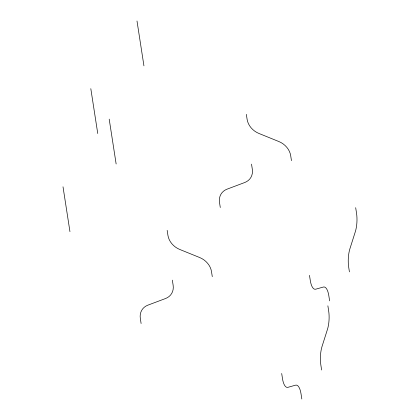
<?xml version="1.0" encoding="UTF-8"?>
<svg xmlns="http://www.w3.org/2000/svg" width="420" height="420" viewBox="0 0 420 420"><rect width="100%" height="100%" fill="white"/><g stroke="black" fill="none" stroke-linecap="round" stroke-linejoin="round"><path stroke-width="0.63" d="M355.677 207.69L356.533 213.224A16.821 5.875 -87.8 0 1 355.299 231.788L349.939 248.666A16.821 5.875 -87.8 0 0 348.705 267.236L349.424 271.866M329.627 300.867L328.839 295.785A16.821 5.875 -87.8 0 0 323.374 287.033L315.74 289.191A16.821 5.875 -87.8 0 1 310.275 280.439L309.488 275.357M327.878 305.823L328.666 310.905A16.821 5.875 -87.8 0 1 327.427 329.474L322.072 346.348A16.821 5.875 -87.8 0 0 320.838 364.917L321.62 369.999M291.459 160.655L290.677 155.573A16.821 13.776 34.3 0 0 278.869 141.54L258.93 133.46A16.821 13.776 34.3 0 1 247.123 119.427L246.335 114.345M301.828 399L301.04 393.918A16.821 5.875 -87.8 0 0 295.575 385.166L287.942 387.324A16.821 5.875 -87.8 0 1 282.476 378.572L281.689 373.49M251.528 164.141L252.315 169.228A16.821 13.776 34.3 0 1 244.739 182.516L227.078 189.152A16.821 13.776 34.3 0 0 219.503 202.44L220.29 207.522M212.284 276.654L211.496 271.572A16.821 13.776 34.3 0 0 199.689 257.539L179.75 249.459A16.821 13.776 34.3 0 1 167.942 235.431L167.16 230.349M136.999 21L143.939 65.84M172.347 280.145L173.135 285.227A16.821 13.776 34.3 0 1 165.559 298.515L147.898 305.151A16.821 13.776 34.3 0 0 140.322 318.439L141.109 323.526M109.195 119.133L116.141 163.973M90.809 88.667L97.75 133.508M63.011 186.8L69.951 231.641"/></g></svg>
